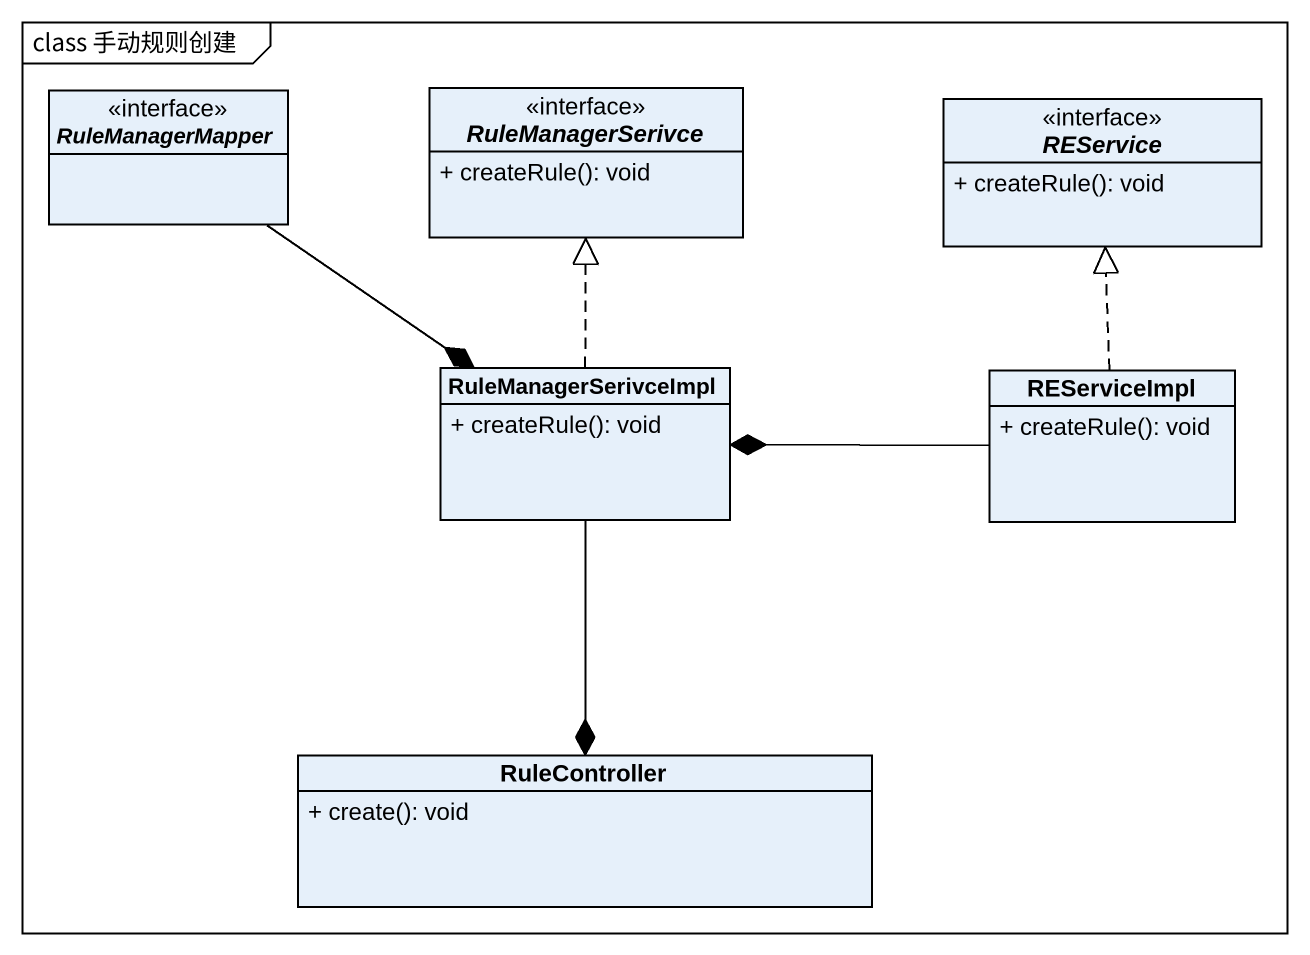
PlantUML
@startuml
mainframe class 手动规则创建
hide circle
hide empty members
skinparam classAttributeIconSize 0
interface RuleManagerMapper <<interface>>
interface RuleManagerSerivce <<interface>> {
  + createRule(): void
}
interface REService <<interface>> {
  + createRule(): void
}
class RuleManagerSerivceImpl {
  + createRule(): void
}
class REServiceImpl {
  + createRule(): void
}
class RuleController {
  + create(): void
}
RuleManagerMapper --* RuleManagerSerivceImpl
RuleManagerSerivceImpl .up.|> RuleManagerSerivce
RuleManagerSerivceImpl --* RuleController
REServiceImpl .up.|> REService
REServiceImpl -left-* RuleManagerSerivceImpl
@enduml
